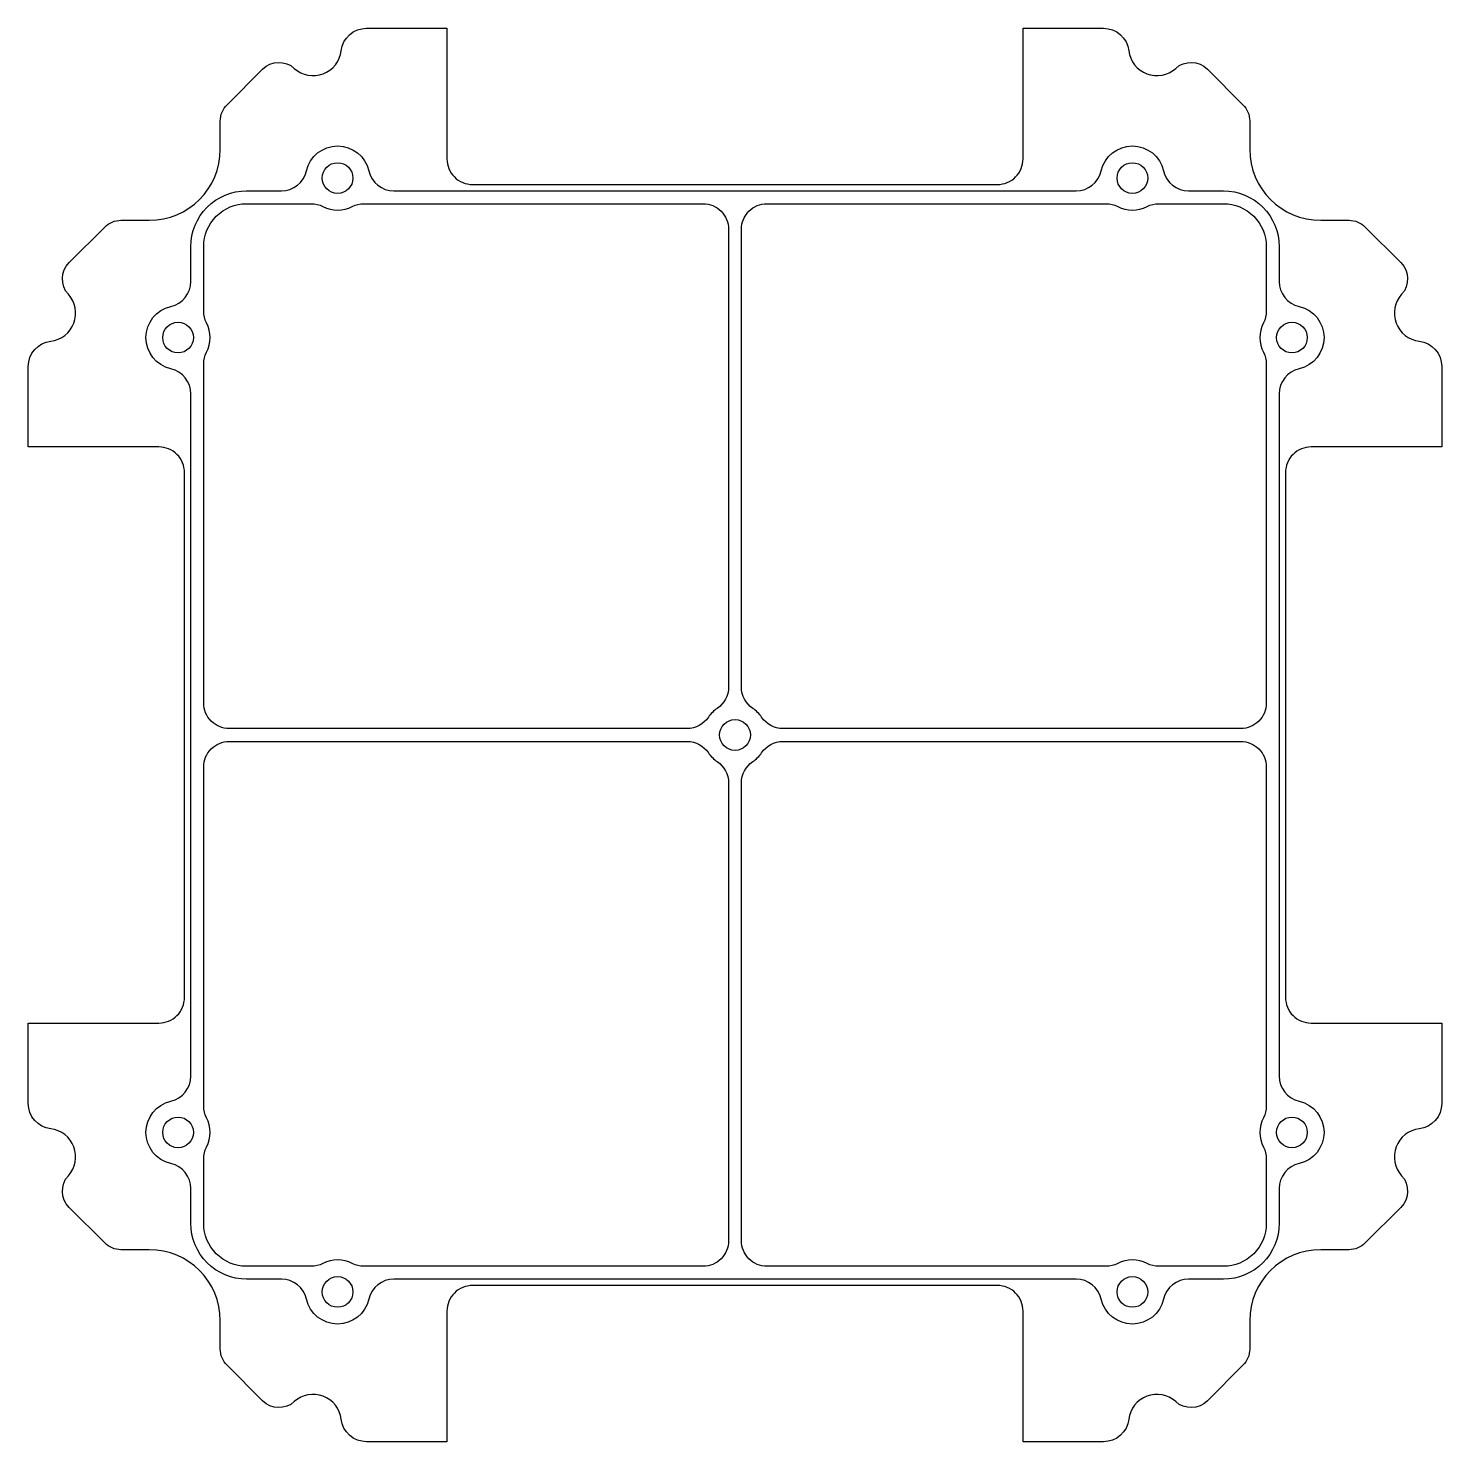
# Model space of a CAD drawing. Header units: millimetres. Extents: x -55 to 55, y -55 to 55.
import ezdxf

# ---------------------------------------------------------------- set-up
doc = ezdxf.new("R2010")
doc.units = ezdxf.units.MM
doc.layers.add('-PCB', color=33, linetype='Continuous')

msp = doc.modelspace()

# ---------------------------------------------------------------- linework, layer by layer
at = {"layer": '-PCB'}
for points in [[(-55.2, -22.5), (-45, -22.5, 0.414214), (-43, -20.5), (-43, 20.5, 0.414214), (-45, 22.5), (-55.2, 22.5), (-55.2, 28.77, -0.379679), (-53.44, 30.76, 0.608589), (-52.07, 34.42, -0.399638), (-52.01, 36.9), (-49.23, 39.67, -0.198912), (-47.96, 40.2), (-45.75, 40.2, 0.414213), (-40.2, 45.75), (-40.2, 47.96, -0.198912), (-39.67, 49.23), (-36.9, 52.01, -0.399638), (-34.42, 52.07, 0.608589), (-30.76, 53.44, -0.379679), (-28.77, 55.2), (-22.5, 55.2), (-22.5, 45, 0.414214), (-20.5, 43), (20.5, 43, 0.414214), (22.5, 45), (22.5, 55.2), (28.77, 55.2, -0.379679), (30.76, 53.44, 0.608589), (34.42, 52.07, -0.399638), (36.9, 52.01), (39.67, 49.23, -0.198912), (40.2, 47.96), (40.2, 45.75, 0.414213), (45.75, 40.2), (47.96, 40.2, -0.198912), (49.23, 39.67), (52.01, 36.9, -0.399638), (52.07, 34.42, 0.608589), (53.44, 30.76, -0.379679), (55.2, 28.77), (55.2, 22.5), (45, 22.5, 0.414214), (43, 20.5), (43, -20.5, 0.414214), (45, -22.5), (55.2, -22.5), (55.2, -28.77, -0.379679), (53.44, -30.76, 0.608589), (52.07, -34.42, -0.399638), (52.01, -36.9), (49.23, -39.67, -0.198912), (47.96, -40.2), (45.75, -40.2, 0.414213), (40.2, -45.75), (40.2, -47.96, -0.198912), (39.67, -49.23), (36.9, -52.01, -0.399638), (34.42, -52.07, 0.608589), (30.76, -53.44, -0.379679), (28.77, -55.2), (22.5, -55.2), (22.5, -45, 0.414214), (20.5, -43), (-20.5, -43, 0.414214), (-22.5, -45), (-22.5, -55.2), (-28.77, -55.2, -0.379679), (-30.76, -53.44, 0.608589), (-34.42, -52.07, -0.399638), (-36.9, -52.01), (-39.67, -49.23, -0.198912), (-40.2, -47.96), (-40.2, -45.75, 0.414213), (-45.75, -40.2), (-47.96, -40.2, -0.198912), (-49.23, -39.67), (-52.01, -36.9, -0.399638), (-52.07, -34.42, 0.608589), (-53.44, -30.76, -0.379679), (-55.2, -28.77)], [(26.65, -42.5), (-26.65, -42.5, 0.350001), (-28.6, -44.06, -0.797724), (-33.48, -44.06, 0.350001), (-35.43, -42.5), (-38.15, -42.5, -0.414214), (-42.5, -38.15), (-42.5, -35.43, 0.350001), (-44.06, -33.48, -0.797724), (-44.06, -28.6, 0.350001), (-42.5, -26.65), (-42.5, 26.65, 0.350001), (-44.06, 28.6, -0.797724), (-44.06, 33.48, 0.350001), (-42.5, 35.43), (-42.5, 38.15, -0.414214), (-38.15, 42.5), (-35.43, 42.5, 0.350001), (-33.48, 44.06, -0.797724), (-28.6, 44.06, 0.350001), (-26.65, 42.5), (26.65, 42.5, 0.350001), (28.6, 44.06, -0.797724), (33.48, 44.06, 0.350001), (35.43, 42.5), (38.15, 42.5, -0.414214), (42.5, 38.15), (42.5, 35.43, 0.350001), (44.06, 33.48, -0.797724), (44.06, 28.6, 0.350001), (42.5, 26.65), (42.5, -26.65, 0.350001), (44.06, -28.6, -0.797724), (44.06, -33.48, 0.350001), (42.5, -35.43), (42.5, -38.15, -0.414214), (38.15, -42.5), (35.43, -42.5, 0.350001), (33.48, -44.06, -0.797724), (28.6, -44.06, 0.350001)], [(-0.5, 39.5), (-0.5, 3.74, -0.250492), (-1.39, 2.08, 0.0985), (-2.08, 1.39, -0.250492), (-3.74, 0.5), (-39.5, 0.5, -0.414214), (-41.5, 2.5), (-41.5, 28.98, -0.119535), (-41.28, 29.89, 0.242536), (-41.28, 32.19, -0.119535), (-41.5, 33.1), (-41.5, 38.15, -0.414214), (-38.15, 41.5), (-33.1, 41.5, -0.119535), (-32.19, 41.28, 0.242536), (-29.89, 41.28, -0.119535), (-28.98, 41.5), (-2.5, 41.5, -0.414214)], [(39.5, 0.5), (3.74, 0.5, -0.250492), (2.08, 1.39, 0.0985), (1.39, 2.08, -0.250492), (0.5, 3.74), (0.5, 39.5, -0.414214), (2.5, 41.5), (28.98, 41.5, -0.119535), (29.89, 41.28, 0.242536), (32.19, 41.28, -0.119535), (33.1, 41.5), (38.15, 41.5, -0.414214), (41.5, 38.15), (41.5, 33.1, -0.119535), (41.28, 32.19, 0.242536), (41.28, 29.89, -0.119535), (41.5, 28.98), (41.5, 2.5, -0.414214)], [(-39.5, -0.5), (-3.74, -0.5, -0.250492), (-2.08, -1.39, 0.0985), (-1.39, -2.08, -0.250492), (-0.5, -3.74), (-0.5, -39.5, -0.414214), (-2.5, -41.5), (-28.98, -41.5, -0.119535), (-29.89, -41.28, 0.242536), (-32.19, -41.28, -0.119535), (-33.1, -41.5), (-38.15, -41.5, -0.414214), (-41.5, -38.15), (-41.5, -33.1, -0.119535), (-41.28, -32.19, 0.242536), (-41.28, -29.89, -0.119535), (-41.5, -28.98), (-41.5, -2.5, -0.414214)], [(0.5, -39.5), (0.5, -3.74, -0.250492), (1.39, -2.08, 0.0985), (2.08, -1.39, -0.250492), (3.74, -0.5), (39.5, -0.5, -0.414214), (41.5, -2.5), (41.5, -28.98, -0.119535), (41.28, -29.89, 0.242536), (41.28, -32.19, -0.119535), (41.5, -33.1), (41.5, -38.15, -0.414214), (38.15, -41.5), (33.1, -41.5, -0.119535), (32.19, -41.28, 0.242536), (29.89, -41.28, -0.119535), (28.98, -41.5), (2.5, -41.5, -0.414214)]]:
    msp.add_lwpolyline(points, format="xyb", close=True, dxfattribs=at)
for centre in [(-31.04, 43.5), (31.04, 43.5), (-43.5, 31.04), (43.5, 31.04), (0, 0), (-43.5, -31.04), (43.5, -31.04), (-31.04, -43.5), (31.04, -43.5)]:
    msp.add_circle(centre, 1.2, dxfattribs=at)

doc.saveas('drawing.dxf')
